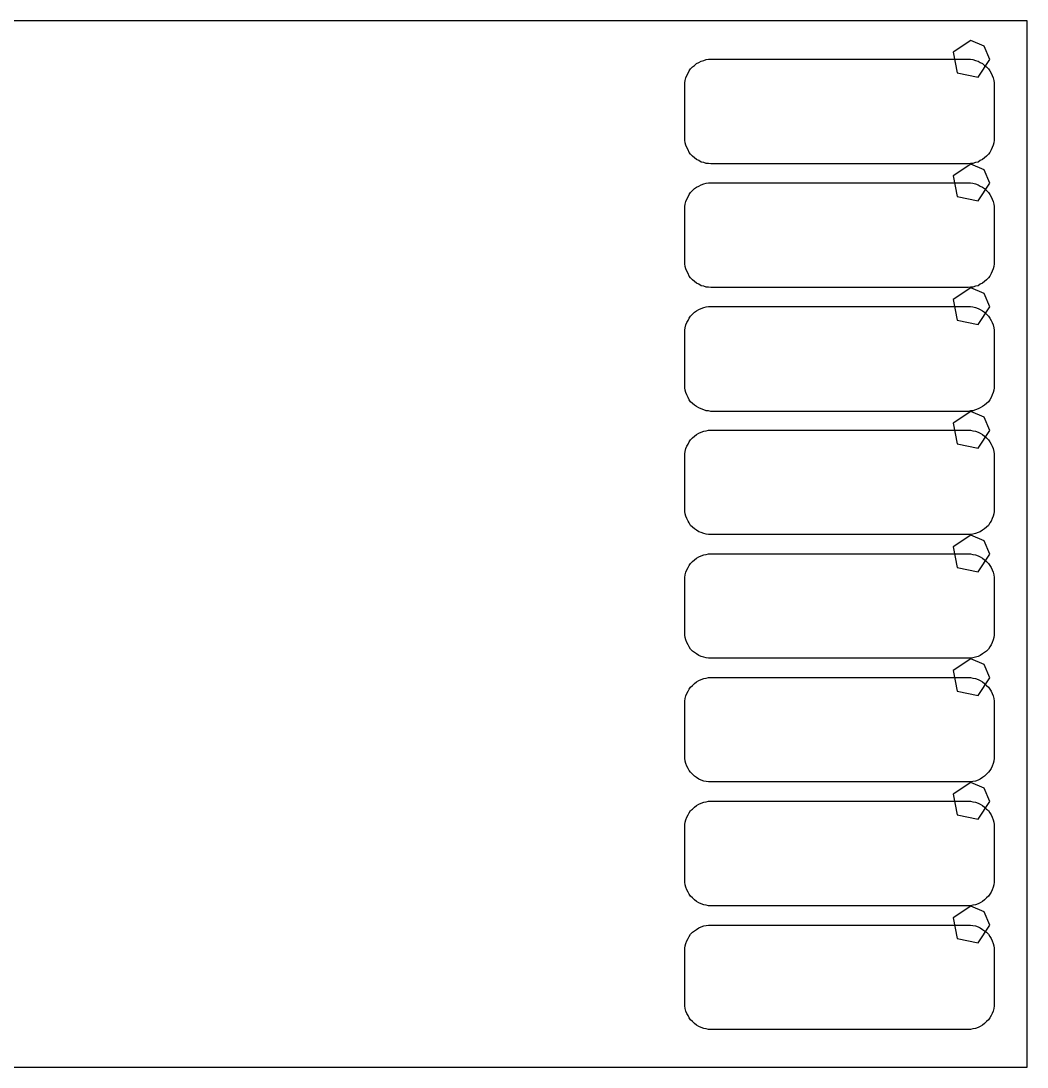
# Model space of a CAD drawing. Extents: x 114 to 258, y 8 to 198.
# Drawn here: x 202.71 to 208, y 150.16 to 155.66 of the extents above; entities that cross this region are included whole.
import ezdxf

# ---------------------------------------------------------------- set-up
doc = ezdxf.new("R2010")
doc.units = 0

msp = doc.modelspace()

# ---------------------------------------------------------------- linework, layer by layer
at = {"layer": 'Layer 1', "color": 7}
for points in [[(207.99806, 155.65862), (200.29932, 155.65862)], [(207.99806, 150.15952), (207.99806, 155.65862)], [(207.70215, 155.555674), (207.609762, 155.493942), (207.631439, 155.384963), (207.740418, 155.363286), (207.80215, 155.455674), (207.772861, 155.526385), (207.70215, 155.555674), (207.70215, 155.555674)], [(206.2226, 155.397), (206.23022, 155.40716)], [(206.23022, 155.40716), (206.24038, 155.41732)], [(206.24038, 155.41732), (206.25054, 155.42494)], [(206.25054, 155.42494), (206.2607, 155.4351)], [(206.2607, 155.4351), (206.2734, 155.44018)], [(206.2734, 155.44018), (206.2861, 155.4478)], [(206.2861, 155.4478), (206.2988, 155.45034)], [(206.2988, 155.45034), (206.3115, 155.45542)], [(206.3115, 155.45542), (206.3242, 155.45796)], [(206.3242, 155.45796), (206.3369, 155.45796)], [(206.3369, 155.45796), (207.68818, 155.45796)], [(207.68818, 155.45796), (207.70088, 155.45796)], [(207.70088, 155.45796), (207.71358, 155.45542)], [(207.71358, 155.45542), (207.72628, 155.45034)], [(207.72628, 155.45034), (207.74152, 155.4478)], [(207.74152, 155.4478), (207.75168, 155.44018)], [(207.75168, 155.44018), (207.76438, 155.4351)], [(207.76438, 155.4351), (207.77454, 155.42494)], [(207.77454, 155.42494), (207.7847, 155.41732)], [(207.7847, 155.41732), (207.79486, 155.40716)], [(207.79486, 155.40716), (207.80248, 155.397)], [(206.20228, 155.3462), (206.20482, 155.3589)], [(206.20482, 155.3589), (206.2099, 155.3716)], [(206.2099, 155.3716), (206.21752, 155.3843)], [(206.21752, 155.3843), (206.2226, 155.397)], [(207.80248, 155.397), (207.8101, 155.3843)], [(207.8101, 155.3843), (207.81518, 155.3716)], [(207.81518, 155.3716), (207.82026, 155.3589)], [(207.82026, 155.3589), (207.8228, 155.3462)], [(206.19974, 155.3335), (206.20228, 155.3462)], [(206.19974, 155.3208), (206.19974, 155.3335)], [(206.19974, 155.04394), (206.19974, 155.3208)], [(207.8228, 155.3462), (207.82534, 155.3335)], [(207.82534, 155.3335), (207.82534, 155.3208)], [(207.82534, 155.3208), (207.82534, 155.04394)], [(206.19974, 155.03124), (206.19974, 155.04394)], [(206.20228, 155.01854), (206.19974, 155.03124)], [(207.82534, 155.03124), (207.8228, 155.01854)], [(207.82534, 155.04394), (207.82534, 155.03124)], [(206.20482, 155.00584), (206.20228, 155.01854)], [(206.2099, 154.99314), (206.20482, 155.00584)], [(206.21752, 154.98044), (206.2099, 154.99314)], [(206.2226, 154.96774), (206.21752, 154.98044)], [(206.23022, 154.95758), (206.2226, 154.96774)], [(207.80248, 154.96774), (207.79486, 154.95758)], [(207.8101, 154.98044), (207.80248, 154.96774)], [(207.81518, 154.99314), (207.8101, 154.98044)], [(207.82026, 155.00584), (207.81518, 154.99314)], [(207.8228, 155.01854), (207.82026, 155.00584)], [(206.24038, 154.94742), (206.23022, 154.95758)], [(206.25054, 154.9398), (206.24038, 154.94742)], [(206.2607, 154.92964), (206.25054, 154.9398)], [(206.2734, 154.92456), (206.2607, 154.92964)], [(206.2861, 154.91694), (206.2734, 154.92456)], [(206.2988, 154.9144), (206.2861, 154.91694)], [(206.3115, 154.90932), (206.2988, 154.9144)], [(207.72628, 154.9144), (207.71358, 154.90932)], [(207.74152, 154.91694), (207.72628, 154.9144)], [(207.75168, 154.92456), (207.74152, 154.91694)], [(207.76438, 154.92964), (207.75168, 154.92456)], [(207.77454, 154.9398), (207.76438, 154.92964)], [(207.7847, 154.94742), (207.77454, 154.9398)], [(207.79486, 154.95758), (207.7847, 154.94742)], [(206.3242, 154.90932), (206.3115, 154.90932)], [(206.3369, 154.90678), (206.3242, 154.90932)], [(207.68818, 154.90678), (206.3369, 154.90678)], [(207.70215, 154.905688), (207.609762, 154.843956), (207.631439, 154.734977), (207.740418, 154.7133), (207.80215, 154.805688), (207.772861, 154.876399), (207.70215, 154.905688), (207.70215, 154.905688)], [(207.70088, 154.90932), (207.68818, 154.90678)], [(207.71358, 154.90932), (207.70088, 154.90932)], [(206.2861, 154.79756), (206.2988, 154.80264)], [(206.2988, 154.80264), (206.3115, 154.80518)], [(206.3115, 154.80518), (206.3242, 154.80772)], [(206.3242, 154.80772), (206.3369, 154.80772)], [(206.3369, 154.80772), (207.68818, 154.80772)], [(207.68818, 154.80772), (207.70088, 154.80772)], [(207.70088, 154.80772), (207.71358, 154.80518)], [(207.71358, 154.80518), (207.72628, 154.80264)], [(207.72628, 154.80264), (207.74152, 154.79756)], [(206.21752, 154.73406), (206.2226, 154.74676)], [(206.2226, 154.74676), (206.23022, 154.75692)], [(206.23022, 154.75692), (206.24038, 154.76708)], [(206.24038, 154.76708), (206.25054, 154.77724)], [(206.25054, 154.77724), (206.2607, 154.78486)], [(206.2607, 154.78486), (206.2734, 154.78994)], [(206.2734, 154.78994), (206.2861, 154.79756)], [(207.74152, 154.79756), (207.75168, 154.78994)], [(207.75168, 154.78994), (207.76438, 154.78486)], [(207.76438, 154.78486), (207.77454, 154.77724)], [(207.77454, 154.77724), (207.7847, 154.76708)], [(207.7847, 154.76708), (207.79486, 154.75692)], [(207.79486, 154.75692), (207.80248, 154.74676)], [(207.80248, 154.74676), (207.8101, 154.73406)], [(206.19974, 154.68326), (206.20228, 154.69596)], [(206.20228, 154.69596), (206.20482, 154.70866)], [(206.20482, 154.70866), (206.2099, 154.72136)], [(206.2099, 154.72136), (206.21752, 154.73406)], [(207.8101, 154.73406), (207.81518, 154.72136)], [(207.81518, 154.72136), (207.82026, 154.70866)], [(207.82026, 154.70866), (207.8228, 154.69596)], [(207.8228, 154.69596), (207.82534, 154.68326)], [(206.19974, 154.67056), (206.19974, 154.68326)], [(206.19974, 154.3937), (206.19974, 154.67056)], [(207.82534, 154.68326), (207.82534, 154.67056)], [(207.82534, 154.67056), (207.82534, 154.3937)], [(206.19974, 154.381), (206.19974, 154.3937)], [(206.20228, 154.3683), (206.19974, 154.381)], [(206.20482, 154.3556), (206.20228, 154.3683)], [(207.8228, 154.3683), (207.82026, 154.3556)], [(207.82534, 154.381), (207.8228, 154.3683)], [(207.82534, 154.3937), (207.82534, 154.381)], [(206.2099, 154.3429), (206.20482, 154.3556)], [(206.21752, 154.3302), (206.2099, 154.3429)], [(206.2226, 154.3175), (206.21752, 154.3302)], [(206.23022, 154.30734), (206.2226, 154.3175)], [(206.24038, 154.29718), (206.23022, 154.30734)], [(207.79486, 154.30734), (207.7847, 154.29718)], [(207.80248, 154.3175), (207.79486, 154.30734)], [(207.8101, 154.3302), (207.80248, 154.3175)], [(207.81518, 154.3429), (207.8101, 154.3302)], [(207.82026, 154.3556), (207.81518, 154.3429)], [(206.25054, 154.28956), (206.24038, 154.29718)], [(206.2607, 154.2794), (206.25054, 154.28956)], [(206.2734, 154.27432), (206.2607, 154.2794)], [(206.2861, 154.2667), (206.2734, 154.27432)], [(206.2988, 154.26416), (206.2861, 154.2667)], [(206.3115, 154.25908), (206.2988, 154.26416)], [(206.3242, 154.25908), (206.3115, 154.25908)], [(206.3369, 154.25654), (206.3242, 154.25908)], [(207.68818, 154.25654), (206.3369, 154.25654)], [(207.70215, 154.255702), (207.609762, 154.19397), (207.631439, 154.084991), (207.740418, 154.063314), (207.80215, 154.155702), (207.772861, 154.226413), (207.70215, 154.255702), (207.70215, 154.255702)], [(207.70088, 154.25908), (207.68818, 154.25654)], [(207.71358, 154.25908), (207.70088, 154.25908)], [(207.72628, 154.26416), (207.71358, 154.25908)], [(207.74152, 154.2667), (207.72628, 154.26416)], [(207.75168, 154.27432), (207.74152, 154.2667)], [(207.76438, 154.2794), (207.75168, 154.27432)], [(207.77454, 154.28956), (207.76438, 154.2794)], [(207.7847, 154.29718), (207.77454, 154.28956)], [(206.2607, 154.13462), (206.2734, 154.14224)], [(206.2734, 154.14224), (206.2861, 154.14732)], [(206.2861, 154.14732), (206.2988, 154.1524)], [(206.2988, 154.1524), (206.3115, 154.15494)], [(206.3115, 154.15494), (206.3242, 154.15748)], [(206.3242, 154.15748), (206.3369, 154.15748)], [(206.3369, 154.15748), (207.68818, 154.15748)], [(207.68818, 154.15748), (207.70088, 154.15748)], [(207.70088, 154.15748), (207.71358, 154.15494)], [(207.71358, 154.15494), (207.72628, 154.1524)], [(207.72628, 154.1524), (207.74152, 154.14732)], [(207.74152, 154.14732), (207.75168, 154.14224)], [(207.75168, 154.14224), (207.76438, 154.13462)], [(206.21752, 154.08382), (206.2226, 154.09652)], [(206.2226, 154.09652), (206.23022, 154.10668)], [(206.23022, 154.10668), (206.24038, 154.11684)], [(206.24038, 154.11684), (206.25054, 154.127)], [(206.25054, 154.127), (206.2607, 154.13462)], [(207.76438, 154.13462), (207.77454, 154.127)], [(207.77454, 154.127), (207.7847, 154.11684)], [(207.7847, 154.11684), (207.79486, 154.10668)], [(207.79486, 154.10668), (207.80248, 154.09652)], [(207.80248, 154.09652), (207.8101, 154.08382)], [(206.19974, 154.03302), (206.20228, 154.04572)], [(206.19974, 154.02032), (206.19974, 154.03302)], [(206.20228, 154.04572), (206.20482, 154.06096)], [(206.20482, 154.06096), (206.2099, 154.07366)], [(206.2099, 154.07366), (206.21752, 154.08382)], [(207.8101, 154.08382), (207.81518, 154.07366)], [(207.81518, 154.07366), (207.82026, 154.06096)], [(207.82026, 154.06096), (207.8228, 154.04572)], [(207.8228, 154.04572), (207.82534, 154.03302)], [(207.82534, 154.03302), (207.82534, 154.02032)], [(206.19974, 153.746), (206.19974, 154.02032)], [(207.82534, 154.02032), (207.82534, 153.746)], [(206.19974, 153.73076), (206.19974, 153.746)], [(206.20228, 153.71806), (206.19974, 153.73076)], [(206.20482, 153.70536), (206.20228, 153.71806)], [(206.2099, 153.69266), (206.20482, 153.70536)], [(207.82026, 153.70536), (207.81518, 153.69266)], [(207.8228, 153.71806), (207.82026, 153.70536)], [(207.82534, 153.73076), (207.8228, 153.71806)], [(207.82534, 153.746), (207.82534, 153.73076)], [(206.21752, 153.67996), (206.2099, 153.69266)], [(206.2226, 153.66726), (206.21752, 153.67996)], [(206.23022, 153.6571), (206.2226, 153.66726)], [(206.24038, 153.64694), (206.23022, 153.6571)], [(206.25054, 153.63932), (206.24038, 153.64694)], [(207.7847, 153.64694), (207.77454, 153.63932)], [(207.79486, 153.6571), (207.7847, 153.64694)], [(207.80248, 153.66726), (207.79486, 153.6571)], [(207.8101, 153.67996), (207.80248, 153.66726)], [(207.81518, 153.69266), (207.8101, 153.67996)], [(206.2607, 153.6317), (206.25054, 153.63932)], [(206.2734, 153.62408), (206.2607, 153.6317)], [(206.2861, 153.619), (206.2734, 153.62408)], [(206.2988, 153.61392), (206.2861, 153.619)], [(206.3115, 153.60884), (206.2988, 153.61392)], [(206.3242, 153.60884), (206.3115, 153.60884)], [(206.3369, 153.6063), (206.3242, 153.60884)], [(207.68818, 153.6063), (206.3369, 153.6063)], [(207.70215, 153.605716), (207.609762, 153.543984), (207.631439, 153.435005), (207.740418, 153.413328), (207.80215, 153.505716), (207.772861, 153.576427), (207.70215, 153.605716), (207.70215, 153.605716)], [(207.70088, 153.60884), (207.68818, 153.6063)], [(207.71358, 153.60884), (207.70088, 153.60884)], [(207.72628, 153.61392), (207.71358, 153.60884)], [(207.74152, 153.619), (207.72628, 153.61392)], [(207.75168, 153.62408), (207.74152, 153.619)], [(207.76438, 153.6317), (207.75168, 153.62408)], [(207.77454, 153.63932), (207.76438, 153.6317)], [(206.25054, 153.47676), (206.2607, 153.48438)], [(206.2607, 153.48438), (206.2734, 153.492)], [(206.2734, 153.492), (206.2861, 153.49708)], [(206.2861, 153.49708), (206.2988, 153.50216)], [(206.2988, 153.50216), (206.3115, 153.5047)], [(206.3115, 153.5047), (206.3242, 153.50724)], [(206.3242, 153.50724), (206.3369, 153.50724)], [(206.3369, 153.50724), (207.68818, 153.50724)], [(207.68818, 153.50724), (207.70088, 153.50724)], [(207.70088, 153.50724), (207.71358, 153.5047)], [(207.71358, 153.5047), (207.72628, 153.50216)], [(207.72628, 153.50216), (207.74152, 153.49708)], [(207.74152, 153.49708), (207.75168, 153.492)], [(207.75168, 153.492), (207.76438, 153.48438)], [(207.76438, 153.48438), (207.77454, 153.47676)], [(206.2099, 153.42342), (206.21752, 153.43358)], [(206.21752, 153.43358), (206.2226, 153.44628)], [(206.2226, 153.44628), (206.23022, 153.45644)], [(206.23022, 153.45644), (206.24038, 153.4666)], [(206.24038, 153.4666), (206.25054, 153.47676)], [(207.77454, 153.47676), (207.7847, 153.4666)], [(207.7847, 153.4666), (207.79486, 153.45644)], [(207.79486, 153.45644), (207.80248, 153.44628)], [(207.80248, 153.44628), (207.8101, 153.43358)], [(207.8101, 153.43358), (207.81518, 153.42342)], [(206.19974, 153.38278), (206.20228, 153.39548)], [(206.19974, 153.37008), (206.19974, 153.38278)], [(206.19974, 153.09576), (206.19974, 153.37008)], [(206.20228, 153.39548), (206.20482, 153.41072)], [(206.20482, 153.41072), (206.2099, 153.42342)], [(207.81518, 153.42342), (207.82026, 153.41072)], [(207.82026, 153.41072), (207.8228, 153.39548)], [(207.8228, 153.39548), (207.82534, 153.38278)], [(207.82534, 153.38278), (207.82534, 153.37008)], [(207.82534, 153.37008), (207.82534, 153.09576)], [(206.19974, 153.08052), (206.19974, 153.09576)], [(207.82534, 153.09576), (207.82534, 153.08052)], [(206.20228, 153.06782), (206.19974, 153.08052)], [(206.20482, 153.05512), (206.20228, 153.06782)], [(206.2099, 153.04242), (206.20482, 153.05512)], [(206.21752, 153.02972), (206.2099, 153.04242)], [(207.81518, 153.04242), (207.8101, 153.02972)], [(207.82026, 153.05512), (207.81518, 153.04242)], [(207.8228, 153.06782), (207.82026, 153.05512)], [(207.82534, 153.08052), (207.8228, 153.06782)], [(206.2226, 153.01956), (206.21752, 153.02972)], [(206.23022, 153.00686), (206.2226, 153.01956)], [(206.24038, 152.9967), (206.23022, 153.00686)], [(206.25054, 152.98908), (206.24038, 152.9967)], [(206.2607, 152.98146), (206.25054, 152.98908)], [(207.77454, 152.98908), (207.76438, 152.98146)], [(207.7847, 152.9967), (207.77454, 152.98908)], [(207.79486, 153.00686), (207.7847, 152.9967)], [(207.80248, 153.01956), (207.79486, 153.00686)], [(207.8101, 153.02972), (207.80248, 153.01956)], [(206.2734, 152.97384), (206.2607, 152.98146)], [(206.2861, 152.96876), (206.2734, 152.97384)], [(206.2988, 152.96368), (206.2861, 152.96876)], [(206.3115, 152.96114), (206.2988, 152.96368)], [(206.3242, 152.9586), (206.3115, 152.96114)], [(206.3369, 152.9586), (206.3242, 152.9586)], [(207.68818, 152.9586), (206.3369, 152.9586)], [(207.70215, 152.955476), (207.609762, 152.893744), (207.631439, 152.784765), (207.740418, 152.763088), (207.80215, 152.855476), (207.772861, 152.926187), (207.70215, 152.955476), (207.70215, 152.955476)], [(207.70088, 152.9586), (207.68818, 152.9586)], [(207.71358, 152.96114), (207.70088, 152.9586)], [(207.72628, 152.96368), (207.71358, 152.96114)], [(207.74152, 152.96876), (207.72628, 152.96368)], [(207.75168, 152.97384), (207.74152, 152.96876)], [(207.76438, 152.98146), (207.75168, 152.97384)], [(206.24038, 152.81636), (206.25054, 152.82652)], [(206.25054, 152.82652), (206.2607, 152.83414)], [(206.2607, 152.83414), (206.2734, 152.84176)], [(206.2734, 152.84176), (206.2861, 152.84684)], [(206.2861, 152.84684), (206.2988, 152.85192)], [(206.2988, 152.85192), (206.3115, 152.85446)], [(206.3115, 152.85446), (206.3242, 152.857)], [(206.3242, 152.857), (206.3369, 152.857)], [(206.3369, 152.857), (207.68818, 152.857)], [(207.68818, 152.857), (207.70088, 152.857)], [(207.70088, 152.857), (207.71358, 152.85446)], [(207.71358, 152.85446), (207.72628, 152.85192)], [(207.72628, 152.85192), (207.74152, 152.84684)], [(207.74152, 152.84684), (207.75168, 152.84176)], [(207.75168, 152.84176), (207.76438, 152.83414)], [(207.76438, 152.83414), (207.77454, 152.82652)], [(207.77454, 152.82652), (207.7847, 152.81636)], [(206.20482, 152.76048), (206.2099, 152.77318)], [(206.2099, 152.77318), (206.21752, 152.78588)], [(206.21752, 152.78588), (206.2226, 152.79604)], [(206.2226, 152.79604), (206.23022, 152.8062)], [(206.23022, 152.8062), (206.24038, 152.81636)], [(207.7847, 152.81636), (207.79486, 152.8062)], [(207.79486, 152.8062), (207.80248, 152.79604)], [(207.80248, 152.79604), (207.8101, 152.78588)], [(207.8101, 152.78588), (207.81518, 152.77318)], [(207.81518, 152.77318), (207.82026, 152.76048)], [(206.19974, 152.73254), (206.20228, 152.74778)], [(206.19974, 152.71984), (206.19974, 152.73254)], [(206.19974, 152.44552), (206.19974, 152.71984)], [(206.20228, 152.74778), (206.20482, 152.76048)], [(207.82026, 152.76048), (207.8228, 152.74778)], [(207.8228, 152.74778), (207.82534, 152.73254)], [(207.82534, 152.73254), (207.82534, 152.71984)], [(207.82534, 152.71984), (207.82534, 152.44552)], [(206.19974, 152.43028), (206.19974, 152.44552)], [(207.82534, 152.44552), (207.82534, 152.43028)], [(206.20228, 152.41758), (206.19974, 152.43028)], [(206.20482, 152.40488), (206.20228, 152.41758)], [(206.2099, 152.39218), (206.20482, 152.40488)], [(206.21752, 152.37948), (206.2099, 152.39218)], [(207.81518, 152.39218), (207.8101, 152.37948)], [(207.82026, 152.40488), (207.81518, 152.39218)], [(207.8228, 152.41758), (207.82026, 152.40488)], [(207.82534, 152.43028), (207.8228, 152.41758)], [(206.2226, 152.36932), (206.21752, 152.37948)], [(206.23022, 152.35662), (206.2226, 152.36932)], [(206.24038, 152.34646), (206.23022, 152.35662)], [(206.25054, 152.33884), (206.24038, 152.34646)], [(206.2607, 152.33122), (206.25054, 152.33884)], [(206.2734, 152.3236), (206.2607, 152.33122)], [(207.76438, 152.33122), (207.75168, 152.3236)], [(207.77454, 152.33884), (207.76438, 152.33122)], [(207.7847, 152.34646), (207.77454, 152.33884)], [(207.79486, 152.35662), (207.7847, 152.34646)], [(207.80248, 152.36932), (207.79486, 152.35662)], [(207.8101, 152.37948), (207.80248, 152.36932)], [(206.2861, 152.31852), (206.2734, 152.3236)], [(206.2988, 152.31344), (206.2861, 152.31852)], [(206.3115, 152.3109), (206.2988, 152.31344)], [(206.3242, 152.30836), (206.3115, 152.3109)], [(206.3369, 152.30836), (206.3242, 152.30836)], [(207.68818, 152.30836), (206.3369, 152.30836)], [(207.70215, 152.30549), (207.609762, 152.243758), (207.631439, 152.134779), (207.740418, 152.113102), (207.80215, 152.20549), (207.772861, 152.276201), (207.70215, 152.30549), (207.70215, 152.30549)], [(207.70088, 152.30836), (207.68818, 152.30836)], [(207.71358, 152.3109), (207.70088, 152.30836)], [(207.72628, 152.31344), (207.71358, 152.3109)], [(207.74152, 152.31852), (207.72628, 152.31344)], [(207.75168, 152.3236), (207.74152, 152.31852)], [(206.23022, 152.15596), (206.24038, 152.16612)], [(206.24038, 152.16612), (206.25054, 152.17628)], [(206.25054, 152.17628), (206.2607, 152.1839)], [(206.2607, 152.1839), (206.2734, 152.19152)], [(206.2734, 152.19152), (206.2861, 152.1966)], [(206.2861, 152.1966), (206.2988, 152.20168)], [(206.2988, 152.20168), (206.3115, 152.20422)], [(206.3115, 152.20422), (206.3242, 152.20676)], [(206.3242, 152.20676), (206.3369, 152.20676)], [(206.3369, 152.20676), (207.68818, 152.20676)], [(207.68818, 152.20676), (207.70088, 152.20676)], [(207.70088, 152.20676), (207.71358, 152.20422)], [(207.71358, 152.20422), (207.72628, 152.20168)], [(207.72628, 152.20168), (207.74152, 152.1966)], [(207.74152, 152.1966), (207.75168, 152.19152)], [(207.75168, 152.19152), (207.76438, 152.1839)], [(207.76438, 152.1839), (207.77454, 152.17628)], [(207.77454, 152.17628), (207.7847, 152.16612)], [(207.7847, 152.16612), (207.79486, 152.15596)], [(206.20228, 152.09754), (206.20482, 152.11024)], [(206.20482, 152.11024), (206.2099, 152.12294)], [(206.2099, 152.12294), (206.21752, 152.13564)], [(206.21752, 152.13564), (206.2226, 152.1458)], [(206.2226, 152.1458), (206.23022, 152.15596)], [(207.79486, 152.15596), (207.80248, 152.1458)], [(207.80248, 152.1458), (207.8101, 152.13564)], [(207.8101, 152.13564), (207.81518, 152.12294)], [(207.81518, 152.12294), (207.82026, 152.11024)], [(207.82026, 152.11024), (207.8228, 152.09754)], [(206.19974, 152.0823), (206.20228, 152.09754)], [(206.19974, 152.0696), (206.19974, 152.0823)], [(206.19974, 151.79528), (206.19974, 152.0696)], [(207.8228, 152.09754), (207.82534, 152.0823)], [(207.82534, 152.0823), (207.82534, 152.0696)], [(207.82534, 152.0696), (207.82534, 151.79528)], [(206.19974, 151.78258), (206.19974, 151.79528)], [(206.20228, 151.76734), (206.19974, 151.78258)], [(207.82534, 151.78258), (207.8228, 151.76734)], [(207.82534, 151.79528), (207.82534, 151.78258)], [(206.20482, 151.75464), (206.20228, 151.76734)], [(206.2099, 151.74194), (206.20482, 151.75464)], [(206.21752, 151.72924), (206.2099, 151.74194)], [(206.2226, 151.71908), (206.21752, 151.72924)], [(207.8101, 151.72924), (207.80248, 151.71908)], [(207.81518, 151.74194), (207.8101, 151.72924)], [(207.82026, 151.75464), (207.81518, 151.74194)], [(207.8228, 151.76734), (207.82026, 151.75464)], [(206.23022, 151.70892), (206.2226, 151.71908)], [(206.24038, 151.69876), (206.23022, 151.70892)], [(206.25054, 151.6886), (206.24038, 151.69876)], [(206.2607, 151.68098), (206.25054, 151.6886)], [(206.2734, 151.67336), (206.2607, 151.68098)], [(206.2861, 151.66828), (206.2734, 151.67336)], [(206.2988, 151.6632), (206.2861, 151.66828)], [(207.74152, 151.66828), (207.72628, 151.6632)], [(207.75168, 151.67336), (207.74152, 151.66828)], [(207.76438, 151.68098), (207.75168, 151.67336)], [(207.77454, 151.6886), (207.76438, 151.68098)], [(207.7847, 151.69876), (207.77454, 151.6886)], [(207.79486, 151.70892), (207.7847, 151.69876)], [(207.80248, 151.71908), (207.79486, 151.70892)], [(206.3115, 151.66066), (206.2988, 151.6632)], [(206.3242, 151.65812), (206.3115, 151.66066)], [(206.3369, 151.65812), (206.3242, 151.65812)], [(207.68818, 151.65812), (206.3369, 151.65812)], [(207.70215, 151.655504), (207.609762, 151.593772), (207.631439, 151.484793), (207.740418, 151.463116), (207.80215, 151.555504), (207.772861, 151.626215), (207.70215, 151.655504), (207.70215, 151.655504)], [(207.70088, 151.65812), (207.68818, 151.65812)], [(207.71358, 151.66066), (207.70088, 151.65812)], [(207.72628, 151.6632), (207.71358, 151.66066)], [(206.3115, 151.55398), (206.3242, 151.55652)], [(206.3242, 151.55652), (206.3369, 151.55652)], [(206.3369, 151.55652), (207.68818, 151.55652)], [(207.68818, 151.55652), (207.70088, 151.55652)], [(207.70088, 151.55652), (207.71358, 151.55398)], [(206.2226, 151.49556), (206.23022, 151.50826)], [(206.23022, 151.50826), (206.24038, 151.51588)], [(206.24038, 151.51588), (206.25054, 151.52604)], [(206.25054, 151.52604), (206.2607, 151.53366)], [(206.2607, 151.53366), (206.2734, 151.54128)], [(206.2734, 151.54128), (206.2861, 151.54636)], [(206.2861, 151.54636), (206.2988, 151.55144)], [(206.2988, 151.55144), (206.3115, 151.55398)], [(207.71358, 151.55398), (207.72628, 151.55144)], [(207.72628, 151.55144), (207.74152, 151.54636)], [(207.74152, 151.54636), (207.75168, 151.54128)], [(207.75168, 151.54128), (207.76438, 151.53366)], [(207.76438, 151.53366), (207.77454, 151.52604)], [(207.77454, 151.52604), (207.7847, 151.51588)], [(207.7847, 151.51588), (207.79486, 151.50826)], [(207.79486, 151.50826), (207.80248, 151.49556)], [(206.19974, 151.4346), (206.20228, 151.4473)], [(206.20228, 151.4473), (206.20482, 151.46)], [(206.20482, 151.46), (206.2099, 151.4727)], [(206.2099, 151.4727), (206.21752, 151.4854)], [(206.21752, 151.4854), (206.2226, 151.49556)], [(207.80248, 151.49556), (207.8101, 151.4854)], [(207.8101, 151.4854), (207.81518, 151.4727)], [(207.81518, 151.4727), (207.82026, 151.46)], [(207.82026, 151.46), (207.8228, 151.4473)], [(207.8228, 151.4473), (207.82534, 151.4346)], [(206.19974, 151.41936), (206.19974, 151.4346)], [(206.19974, 151.14504), (206.19974, 151.41936)], [(207.82534, 151.4346), (207.82534, 151.41936)], [(207.82534, 151.41936), (207.82534, 151.14504)], [(206.19974, 151.13234), (206.19974, 151.14504)], [(206.20228, 151.1171), (206.19974, 151.13234)], [(206.20482, 151.1044), (206.20228, 151.1171)], [(207.8228, 151.1171), (207.82026, 151.1044)], [(207.82534, 151.13234), (207.8228, 151.1171)], [(207.82534, 151.14504), (207.82534, 151.13234)], [(206.2099, 151.0917), (206.20482, 151.1044)], [(206.21752, 151.079), (206.2099, 151.0917)], [(206.2226, 151.06884), (206.21752, 151.079)], [(206.23022, 151.05868), (206.2226, 151.06884)], [(207.80248, 151.06884), (207.79486, 151.05868)], [(207.8101, 151.079), (207.80248, 151.06884)], [(207.81518, 151.0917), (207.8101, 151.079)], [(207.82026, 151.1044), (207.81518, 151.0917)], [(206.24038, 151.04852), (206.23022, 151.05868)], [(206.25054, 151.03836), (206.24038, 151.04852)], [(206.2607, 151.03074), (206.25054, 151.03836)], [(206.2734, 151.02312), (206.2607, 151.03074)], [(206.2861, 151.01804), (206.2734, 151.02312)], [(206.2988, 151.01296), (206.2861, 151.01804)], [(206.3115, 151.01042), (206.2988, 151.01296)], [(206.3242, 151.00788), (206.3115, 151.01042)], [(206.3369, 151.00788), (206.3242, 151.00788)], [(207.68818, 151.00788), (206.3369, 151.00788)], [(207.70215, 151.005518), (207.609762, 150.943786), (207.631439, 150.834807), (207.740418, 150.81313), (207.80215, 150.905518), (207.772861, 150.976229), (207.70215, 151.005518), (207.70215, 151.005518)], [(207.70088, 151.00788), (207.68818, 151.00788)], [(207.71358, 151.01042), (207.70088, 151.00788)], [(207.72628, 151.01296), (207.71358, 151.01042)], [(207.74152, 151.01804), (207.72628, 151.01296)], [(207.75168, 151.02312), (207.74152, 151.01804)], [(207.76438, 151.03074), (207.75168, 151.02312)], [(207.77454, 151.03836), (207.76438, 151.03074)], [(207.7847, 151.04852), (207.77454, 151.03836)], [(207.79486, 151.05868), (207.7847, 151.04852)], [(206.2734, 150.89104), (206.2861, 150.89612)], [(206.2861, 150.89612), (206.2988, 150.9012)], [(206.2988, 150.9012), (206.3115, 150.90374)], [(206.3115, 150.90374), (206.3242, 150.90628)], [(206.3242, 150.90628), (206.3369, 150.90628)], [(206.3369, 150.90628), (207.68818, 150.90628)], [(207.68818, 150.90628), (207.70088, 150.90628)], [(207.70088, 150.90628), (207.71358, 150.90374)], [(207.71358, 150.90374), (207.72628, 150.9012)], [(207.72628, 150.9012), (207.74152, 150.89612)], [(207.74152, 150.89612), (207.75168, 150.89104)], [(206.21752, 150.83516), (206.2226, 150.84532)], [(206.2226, 150.84532), (206.23022, 150.85802)], [(206.23022, 150.85802), (206.24038, 150.86818)], [(206.24038, 150.86818), (206.25054, 150.8758)], [(206.25054, 150.8758), (206.2607, 150.88342)], [(206.2607, 150.88342), (206.2734, 150.89104)], [(207.75168, 150.89104), (207.76438, 150.88342)], [(207.76438, 150.88342), (207.77454, 150.8758)], [(207.77454, 150.8758), (207.7847, 150.86818)], [(207.7847, 150.86818), (207.79486, 150.85802)], [(207.79486, 150.85802), (207.80248, 150.84532)], [(207.80248, 150.84532), (207.8101, 150.83516)], [(206.19974, 150.78436), (206.20228, 150.79706)], [(206.20228, 150.79706), (206.20482, 150.80976)], [(206.20482, 150.80976), (206.2099, 150.82246)], [(206.2099, 150.82246), (206.21752, 150.83516)], [(207.8101, 150.83516), (207.81518, 150.82246)], [(207.81518, 150.82246), (207.82026, 150.80976)], [(207.82026, 150.80976), (207.8228, 150.79706)], [(207.8228, 150.79706), (207.82534, 150.78436)], [(206.19974, 150.76912), (206.19974, 150.78436)], [(206.19974, 150.4948), (206.19974, 150.76912)], [(207.82534, 150.78436), (207.82534, 150.76912)], [(207.82534, 150.76912), (207.82534, 150.4948)], [(206.19974, 150.4821), (206.19974, 150.4948)], [(206.20228, 150.46686), (206.19974, 150.4821)], [(206.20482, 150.45416), (206.20228, 150.46686)], [(207.8228, 150.46686), (207.82026, 150.45416)], [(207.82534, 150.4821), (207.8228, 150.46686)], [(207.82534, 150.4948), (207.82534, 150.4821)], [(206.2099, 150.44146), (206.20482, 150.45416)], [(206.21752, 150.4313), (206.2099, 150.44146)], [(206.2226, 150.4186), (206.21752, 150.4313)], [(206.23022, 150.40844), (206.2226, 150.4186)], [(206.24038, 150.39828), (206.23022, 150.40844)], [(207.79486, 150.40844), (207.7847, 150.39828)], [(207.80248, 150.4186), (207.79486, 150.40844)], [(207.8101, 150.4313), (207.80248, 150.4186)], [(207.81518, 150.44146), (207.8101, 150.4313)], [(207.82026, 150.45416), (207.81518, 150.44146)], [(206.25054, 150.38812), (206.24038, 150.39828)], [(206.2607, 150.3805), (206.25054, 150.38812)], [(206.2734, 150.37288), (206.2607, 150.3805)], [(206.2861, 150.3678), (206.2734, 150.37288)], [(206.2988, 150.36272), (206.2861, 150.3678)], [(206.3115, 150.36018), (206.2988, 150.36272)], [(206.3242, 150.35764), (206.3115, 150.36018)], [(206.3369, 150.35764), (206.3242, 150.35764)], [(207.68818, 150.35764), (206.3369, 150.35764)], [(207.70088, 150.35764), (207.68818, 150.35764)], [(207.71358, 150.36018), (207.70088, 150.35764)], [(207.72628, 150.36272), (207.71358, 150.36018)], [(207.74152, 150.3678), (207.72628, 150.36272)], [(207.75168, 150.37288), (207.74152, 150.3678)], [(207.76438, 150.3805), (207.75168, 150.37288)], [(207.77454, 150.38812), (207.76438, 150.3805)], [(207.7847, 150.39828), (207.77454, 150.38812)], [(200.29932, 150.15952), (207.99806, 150.15952)]]:
    msp.add_lwpolyline(points, dxfattribs=at)

doc.saveas('drawing.dxf')
